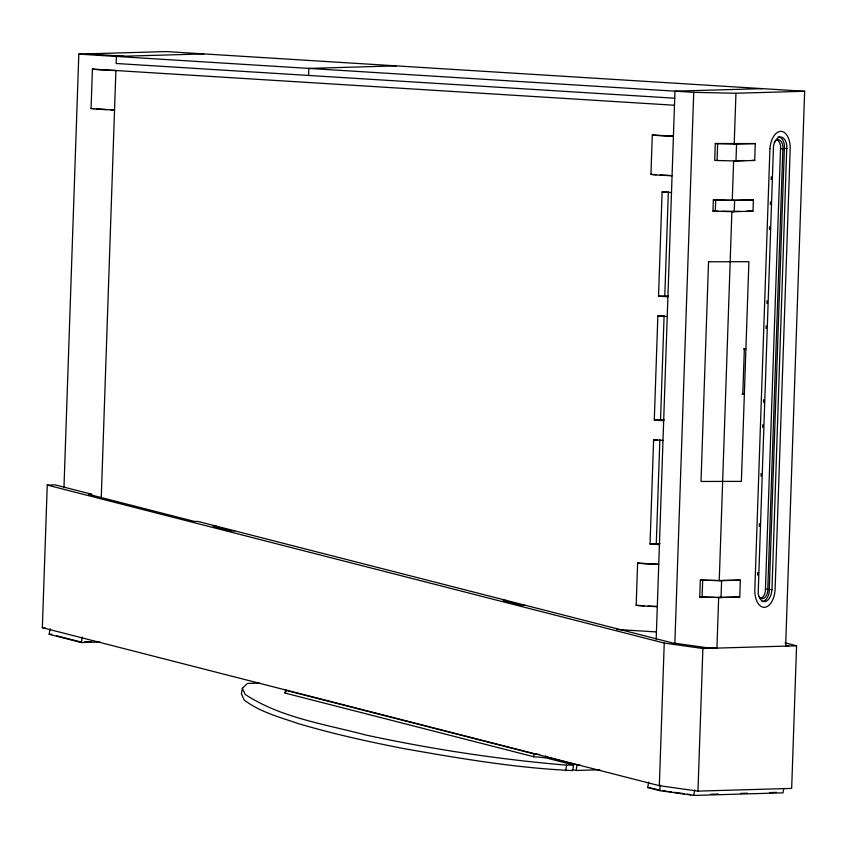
<?xml version="1.0" encoding="UTF-8"?>
<svg xmlns="http://www.w3.org/2000/svg" width="847" height="847" viewBox="0 0 847 847"><rect width="100%" height="100%" fill="white"/><g stroke="black" fill="none" stroke-linecap="round" stroke-linejoin="round"><path stroke-width="1.27" d="M785.053 642.841L796.572 645.795L791.67 788.409L697.97 791.119L659.337 785.677L42.35 627.691L47.252 485.077L55.066 484.855L91.9 494.277L88.776 494.373L194.672 521.487L197.796 521.403L672.052 642.841L710.686 648.283L705.445 648.124M63.97 487.533L78.824 54.113L166.266 51.572L804.65 91.264L785.645 646.113M110.629 109.718L114.546 109.962A20.444 0.858 2 0 1 91.074 108.501L92.418 69.073A20.444 0.858 2 0 0 115.891 70.523L101.248 497.941M308.583 75.447L308.827 68.406L396.269 65.875M648.061 606.018L657.304 606.59A17.099 0.72 2 0 1 636.182 605.277L637.622 563.033L658.744 564.346A17.099 0.72 2 0 1 637.622 563.033M660.184 174.927L672.063 175.668A17.099 0.72 2 0 1 650.941 174.355L652.296 134.917A17.099 0.72 2 0 0 673.418 136.229L652.296 134.917M659.421 544.621L650.041 544.039L653.609 439.826L657.357 439.72M663.667 420.694L654.286 420.112L657.854 315.91L664.101 315.719L660.533 419.932M667.912 296.778L658.532 296.185L662.1 191.983L667.097 191.835M656.277 543.859L659.855 439.646M664.779 296.005L668.347 191.803M656.171 639.623L674.964 91.169L762.406 88.639M659.337 785.677L664.239 643.064L47.252 485.077M674.815 644.546L693.735 92.334L78.824 54.113M699.76 596.997L700.331 580.1L721.602 580.65L740.331 580.11L739.759 597.008L721.019 597.548L699.76 596.997L721.019 597.548L721.602 580.65L700.331 580.1M712.973 211.136L713.365 199.871L734.624 200.421L753.364 199.881L752.972 211.147L734.233 211.686L712.973 211.136L718.023 211.242M715.292 143.535L714.709 160.432L735.979 160.994L754.709 160.454L755.291 143.556L715.292 143.535L736.551 144.096L755.291 143.556M702.099 597.146L702.682 580.237M715.323 211.284L715.704 200.019L713.365 199.871M717.06 160.581L717.642 143.683M697.97 791.119L702.883 648.506L664.239 643.064M744.873 160.517L733.629 160.845L732.274 200.284L753.364 199.881M804.65 91.264L735.948 93.255L734.211 143.948L736.551 144.096L735.979 160.994L733.629 160.845M757.642 575.081L757.737 572.445M759.314 526.283L759.41 523.647M761.029 476.173L761.125 473.537M762.702 427.375L762.798 424.739M763.56 402.325L763.655 399.689M766.09 328.477L766.186 325.841M766.948 303.417L767.043 300.78M769.478 229.569L769.574 226.932M770.336 204.508L770.431 201.872M771.194 179.458L771.289 176.822M759.95 598.533A9.868 5.453 -86.4 0 0 765.349 591.704L780.616 146.097A9.868 5.453 -86.4 0 0 777.006 139.84M758.679 596.172A9.868 5.453 -86.4 0 0 767.689 591.852L782.956 146.245A9.868 5.453 -86.4 0 0 774.222 142.434M762.194 601.518A12.705 7.02 -86.4 0 0 769.15 592.72L784.481 145.282A12.705 7.02 -86.4 0 0 778.118 136.875M771.977 589.66L786.831 145.43A12.705 7.02 -86.4 0 0 780.458 137.023A12.705 7.02 -86.4 0 0 773.512 145.811L758.181 593.26A12.705 7.02 -86.4 0 0 764.545 601.656A12.705 7.02 -86.4 0 0 771.501 592.868L771.977 589.66L769.627 589.512M99.872 642.015L81.376 642.545L49.147 634.297L50.079 628.781M81.376 642.545L82.307 637.029M259.341 683.095L247.472 683.444L242.348 688.304L241.406 693.926L244.254 700.056C260.061 712.094 279.669 717.155 298.155 723.56C332.903 733.841 368.297 741.676 403.839 748.61C459.688 758.436 515.95 768.049 572.636 770.579L573.588 764.957L545.426 757.747L533.737 756.742L285.016 693.058L285.492 690.241A226.731 29.2 9.6 0 1 285.725 689.68M533.737 756.742L534.213 753.936L285.492 690.241M545.426 757.747L545.743 755.873M565.627 770.781L566.579 765.159L573.588 764.957M572.328 769.5L576.14 770.474L577.082 764.852L579.729 764.777M783.75 788.419L783.009 792.834L693.735 795.428L659.622 790.622L647.711 787.572L648.643 782.056M659.622 790.622L660.554 785.105M693.735 795.428L694.667 789.912M203.82 53.912L116.378 56.442L116.134 63.483L674.72 98.21M739.389 211.327L721.803 211.327M746.885 211.115L752.972 211.147M658.532 296.185L668.516 295.899M654.286 420.112L664.27 419.826M216.218 526.114L213.095 526.209L231.517 530.921L234.63 530.836M650.041 544.039L660.025 543.753M506.294 600.396L503.171 600.481L521.583 605.203L524.706 605.107M42.35 627.691L44.986 627.616M49.147 634.297L51.783 634.223M84.584 641.804L91.158 641.613M702.883 648.506L796.572 645.795M576.14 770.474L599.888 769.785M647.711 787.572L650.358 787.498M710.548 794.285L718.457 794.052M740.881 793.406L747.478 793.205M769.902 792.559L776.498 792.369M693.735 92.334L735.948 93.255M715.704 200.019L734.624 200.421L734.233 211.686L731.893 211.549L719.251 580.502L740.331 580.11M705.064 647.849L716.933 648.103L718.669 597.41L739.759 597.008M86.627 53.88L124.181 56.22M92.418 69.073L674.477 105.25M784.735 148.479L787.085 148.617M780.818 148.659L783.168 148.807M91.074 108.501L93.678 108.66M96.283 108.818L106.722 109.475M752.369 160.305L754.709 160.454M650.941 174.355L656.224 174.683M662.1 191.983L671.48 192.565M657.854 315.91L667.235 316.492M743.55 348.869L745.9 349.006L744.344 349.059L742.798 394.12L744.354 394.077L742.014 393.929M653.609 439.826L662.989 440.419M765.73 589.12L768.081 589.268M636.182 605.277L644.101 605.764M616.531 629.459L656.436 631.936M786.143 645.838L788.769 646.017L786.207 645.361M534.213 753.936L539.401 754.381M566.579 765.159C499.042 759.505 431.917 749.214 365.66 734.984C324.983 724.121 280.992 717.938 245.196 694.434L242.348 688.304M662.778 790.685L666.6 791.225M669.141 791.585L671.692 791.945M674.244 792.305L684.429 793.734M686.981 794.094L690.803 794.634M545.383 756.731L577.082 764.852M56.77 635.801L80.634 641.91M651.576 788.112L660.226 790.325M284.984 693.047A226.731 29.2 9.6 0 1 286.053 691.427M708.537 261.776L701.009 481.456L741.369 481.382L748.896 261.702L708.537 261.776M769.934 148.543L754.783 590.73A18.39 10.153 -86.4 0 0 764.354 607.341A18.39 10.153 -86.4 0 0 775.079 590.147L790.23 147.95A18.39 10.153 -86.4 0 0 780.659 131.349A18.39 10.153 -86.4 0 0 769.934 148.543"/></g></svg>
